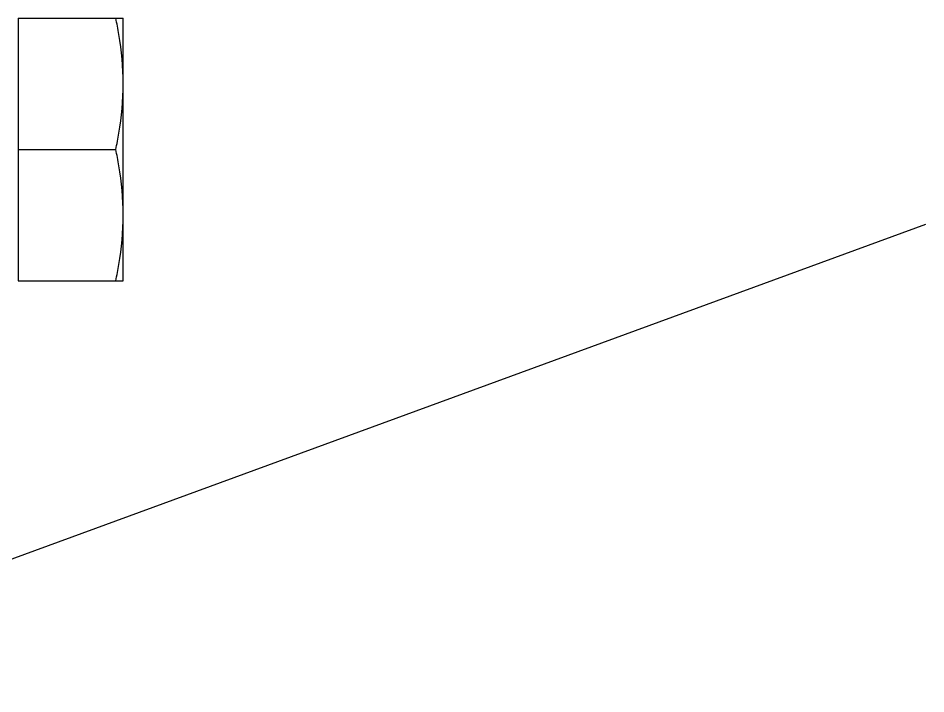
# Model space of a CAD drawing. Extents: x 4995099 to 5303443, y 4627657 to 4889583.
# Drawn here: x 5044493 to 5045316, y 4749201 to 4749814 of the extents above; entities that cross this region are included whole.
import ezdxf

# ---------------------------------------------------------------- set-up
doc = ezdxf.new("R2010")
doc.units = 0
doc.header["$LTSCALE"] = 1000
doc.header["$MEASUREMENT"] = 0
doc.layers.get('0').update_dxf_attribs({"color": 4, "linetype": 'CONTINUOUS'})

msp = doc.modelspace()

# ---------------------------------------------------------------- linework, layer by layer
at = {"linetype": 'Continuous'}
for p, q in [((5044493.25, 4749813.57), (5044588.5, 4749813.57)), ((5044493.25, 4749813.57), (5044493.25, 4749575.45)), ((5044588.5, 4749575.45), (5044588.5, 4749813.57)), ((5044493.25, 4749694.51), (5044581.8, 4749694.51)), ((5044493.25, 4749575.45), (5044588.5, 4749575.45))]:
    msp.add_line(p, q, dxfattribs=at)
msp.add_lwpolyline([(5044153.32, 4749200.87), (5045316.13, 4749626.82)])
for points, knots in [([(5044588.5, 4749754.04), (5044588.5, 4749769.02), (5044586.58, 4749789.04), (5044582.83, 4749808.67), (5044581.8, 4749813.57)], [0, 0, 0, 0, 0.749211, 1, 1, 1, 1]), ([(5044581.8, 4749694.51), (5044582.83, 4749699.42), (5044586.58, 4749719.04), (5044588.5, 4749739.07), (5044588.5, 4749754.04)], [0, 0, 0, 0, 0.250789, 1, 1, 1, 1]), ([(5044588.5, 4749634.98), (5044588.5, 4749649.95), (5044586.58, 4749669.97), (5044582.83, 4749689.6), (5044581.8, 4749694.51)], [0, 0, 0, 0, 0.749211, 1, 1, 1, 1]), ([(5044581.8, 4749575.45), (5044582.83, 4749580.35), (5044586.58, 4749599.98), (5044588.5, 4749620), (5044588.5, 4749634.98)], [0, 0, 0, 0, 0.250789, 1, 1, 1, 1])]:
    msp.add_open_spline(points, degree=3, knots=knots, dxfattribs=at)

doc.saveas('drawing.dxf')
